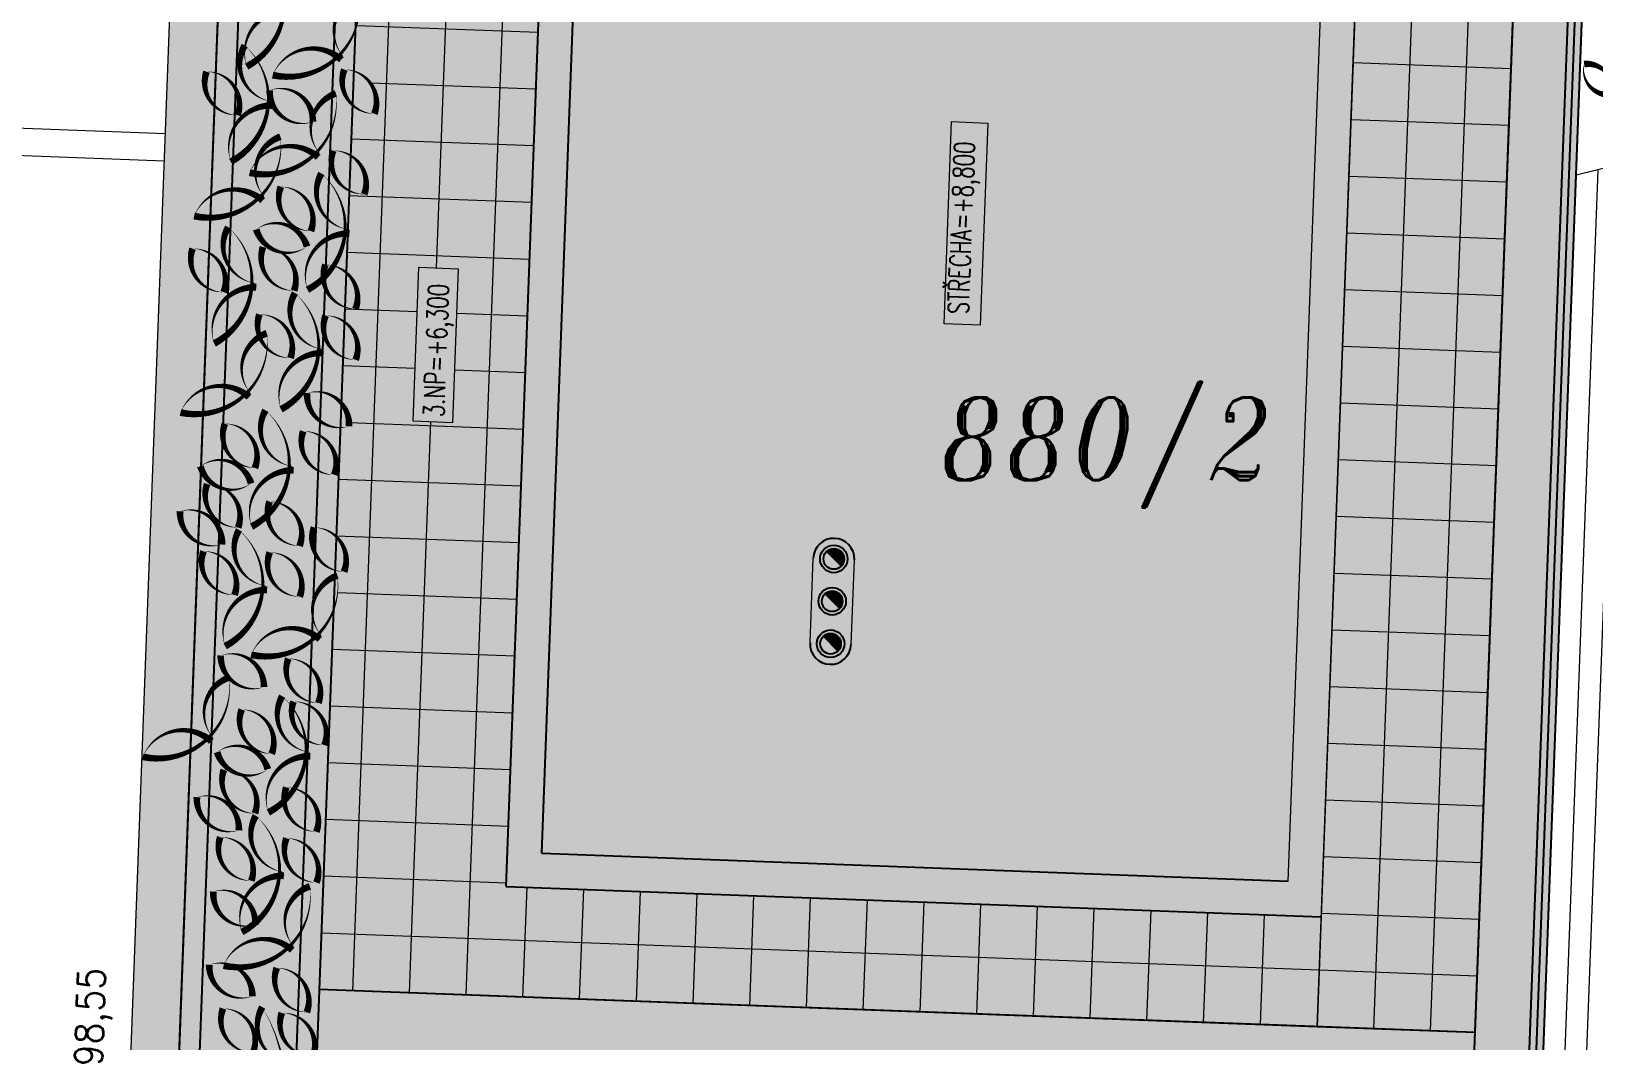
# Model space of a CAD drawing. Header units: metres. Extents: x -442 to 316, y -503 to 125.
# Drawn here: x 97.28 to 108.64, y -464.12 to -456.78 of the extents above; entities that cross this region are included whole.
import ezdxf

# ---------------------------------------------------------------- set-up
doc = ezdxf.new("R2010")
doc.units = ezdxf.units.M
doc.layers.add('FLOATING-WINDOWS', color=2, linetype='Continuous', plot=False)
for name, color, linetype in [('katastr', 3, 'Continuous'), ('nove zdivo akce', 3, 'Continuous'), ('popis', 6, 'Continuous'), ('SRAFA', 251, 'Continuous'), ('SRAFY', 3, 'Continuous'), ('stávající stromy', 86, 'Continuous'), ('zariz.predmety', 203, 'Continuous'), ('ZDIVO', 1, 'Continuous')]:
    doc.layers.add(name, color=color, linetype=linetype)
doc.styles.add('ITALICT', font='ITALICT')
doc.styles.add('ROMANS', font='romans.shx', dxfattribs={"width": 0.7})
doc.styles.add('SIMPLEX', font='simplex.shx')
pattern_1 = [(177.858, (106.64377, -463.604), (-0.015426, -0.412462), []), (267.858, (106.64377, -463.604), (0.412462, -0.015426), [])]

msp = doc.modelspace()

# ---------------------------------------------------------------- hatches: boundary and pattern name
at = {"layer": 'SRAFA', "linetype": 'Continuous', "lineweight": 0, "ltscale": 20}
h = msp.add_hatch(dxfattribs=at)
h.set_pattern_fill('NET', color=256, scale=0.13, style=0)
h.set_pattern_definition(pattern_1)
h.paths.add_polyline_path([(106.953525, -455.322438), (108.102682, -455.365497), (107.777537, -464.059455), (106.628341, -464.016476)])
h = msp.add_hatch(dxfattribs=at)
h.set_pattern_fill('NET', color=256, scale=0.13, style=0)
h.set_pattern_definition(pattern_1)
h.paths.add_polyline_path([(101.008567, -455.610577), (99.679499, -455.560871), (99.654251, -456.235983, -0.29929951), (99.710661, -456.490693, -0.070203857), (99.645108, -456.480464), (99.643412, -456.525798, -0.018541164), (99.662331, -456.518258, -0.122848987), (99.634337, -456.768462), (99.623239, -457.065197, -0.431984601), (99.774208, -457.376241, -0.188617174), (99.614051, -457.310882), (99.600285, -457.678958, -0.355160537), (99.701145, -457.960988, -0.121217647), (99.59071, -457.934982), (99.580147, -458.217426, 0.000477602), (99.580664, -458.217516, 0.014508737), (99.580107, -458.21849), (99.579475, -458.235402, 0.330538428), (99.599514, -458.246791, 0.016405461), (99.579061, -458.246466), (99.568451, -458.530172, -0.318404566), (99.637132, -458.796003, -0.084200252), (99.559048, -458.781584), (99.555052, -458.888423, -0.339831684), (99.638203, -459.165549, -0.101006643), (99.545449, -459.145202), (99.532922, -459.480152, -0.194878675), (99.590017, -459.649072, -0.06827661), (99.526235, -459.658956), (99.496606, -460.451199, -0.300818016), (99.553968, -460.706828, -0.071282333), (99.48744, -460.696301), (99.485716, -460.74238, -0.01953979), (99.505638, -460.734393, -0.124370198), (99.476549, -460.987516), (99.403314, -462.945708), (100.732382, -462.995414)])
h.paths.add_polyline_path([(100.383919, -458.503145), (100.342023, -459.623399), (100.056782, -459.612732), (100.098678, -458.492478)], flags=16)
h.paths.add_polyline_path([(100.091182, -459.613817), (100.13304, -458.494599), (100.386434, -458.504076), (100.344577, -459.623293)], flags=24)
h = msp.add_hatch(dxfattribs=at)
h.set_pattern_fill('GRAVEL', color=256, scale=0.025, angle=87.8581972, style=0)
h.set_pattern_definition([(315.870997, (-106.283137, -776.429744), (5.521160467, -5.29004123), [0.0854302, -8.457625]), (272.827897, (-106.221817, -776.489227), (-0.3497706733, 7.638420494), [0.1466012, -14.5135]), (220.368597, (-106.214585, -776.63565), (7.217444184, 6.08450993), [0.1033705, -10.233675]), (355.131897, (-106.0652, -776.88906), (-12.6673919756, 1.109188097), [0.1335012, -13.2166]), (20.691897, (-105.93218, -776.90039), (-7.733339934, -2.8880099951), [0.1309085, -12.95995]), (85.131897, (-105.809717, -776.854134), (-1.109188097, -12.6673919756), [0.1335012, -13.2166]), (125.552397, (-105.798388, -776.721114), (6.0370454886, -8.4865553072), [0.1765485, -17.478275]), (160.113497, (-105.901042, -776.577477), (-13.7941220553, 4.9640018098), [0.16668, -16.501325]), (209.287797, (-106.057782, -776.52078), (-8.4390771907, -4.7679402423), [0.1339532, -13.261375]), (263.094597, (-106.174613, -776.58631), (0.8955992655, 6.956383237), [0.1529282, -7.493475]), (310.255597, (-106.193, -776.738128), (6.6953303661, -7.8757255433), [0.1977695, -19.5792]), (226.672297, (-106.03536, -776.261086), (-3.973454461, -4.299501694), [0.0675012, -6.68265]), (259.327397, (-106.08168, -776.31019), (1.577627999, 8.2017568228), [0.1284205, -12.71365]), (312.8582, (-106.10546, -776.4364), (0.63455595, -0.0237317), [0.0898023, -0.8082225]), (291.056797, (-106.18327, -776.47796), (-1.150459278, 3.220256291), [0.0483602, -4.78765]), (19.659597, (-106.16589, -776.52309), (-1.927402127, -0.56336159), [0.0683915, -3.3512]), (118.821997, (-106.10149, -776.50008), (-1.19791864, 1.951130642), [0.11108, -3.591575]), (249.4233, (-106.15504, -776.40276), (0.68201892, 1.24538165), [0.0803217, -1.927725]), (104.247697, (-106.17966, -776.891134), (-1.666347752, 6.4167623897), [0.112522, -11.1397]), (158.204397, (-106.20735, -776.782072), (6.8851836975, -2.7992671368), [0.0943997, -9.34555]), (21.056797, (-106.28195, -776.39802), (-3.220256291, -1.150459278), [0.09672, -4.7393]), (71.468697, (-106.19169, -776.363265), (-2.1409826346, -6.2743722997), [0.112522, -11.1397]), (67.302197, (-105.78623, -776.90585), (-1.387770031, -3.125322456), [0.1085088, -5.316925]), (22.633297, (-105.744363, -776.80574), (-7.0987753655, -2.911725608), [0.090918, -9.0009]), (154.659597, (-105.64716, -776.4154), (-3.12532895, 1.387777389), [0.09672, -4.7393]), (105.212197, (-105.73457, -776.374007), (2.229709189, -8.344160223), [0.1064458, -10.5381]), (157.302197, (-105.658786, -776.726335), (3.125322456, -1.387770031), [0.0542545, -5.3712]), (189.168097, (-105.64858, -776.45348), (-2.561949022, -0.539626632), [0.0323787, -3.2055]), (253.821997, (-105.68055, -776.45863), (0.70575053, 1.8799388), [0.1309085, -2.4872625]), (273.867197, (-105.71702, -776.58436), (-0.3972379422, 6.369286162), [0.1213168, -12.01035]), (31.548297, (-106.04438, -776.50222), (-1.29284328, -0.587093186), [0.091581, -2.197945]), (81.015397, (-105.966334, -776.4543), (1.672558047, 10.7399993207), [0.1598893, -15.829]), (148.803597, (-105.941364, -776.296374), (4.346957397, -2.704341354), [0.065377, -6.47235]), (177.8582, (-105.9973, -776.2625), (-0.6582881, -0.6108247), [0.0381, -0.5969]), (208.114597, (-105.73653, -776.59634), (4.536819173, 2.3720981245), [0.0882167, -8.733475]), (135.870997, (-105.81434, -776.63791), (-5.521160467, 5.29004123), [0.1708608, -8.3722]), (87.8582, (-105.937, -776.51894), (-0.6108247, 0.6582881), [0.1651, -0.4699]), (53.162997, (-105.93081, -776.35396), (-4.679212012, -6.179430716), [0.1004025, -9.939825]), (341.912797, (-105.87061, -776.2736), (2.514499792, -0.729485153), [0.0924572, -4.530425]), (295.504197, (-105.782725, -776.302307), (5.8946651034, -12.2938845278), [0.1505363, -14.903125]), (263.284297, (-105.717907, -776.438174), (-0.9430658888, -8.2255032804), [0.1592572, -15.76645]), (263.284297, (-105.717907, -776.438174), (-0.9430658888, -8.2255032804), [0.1592572, -15.76645])])
h.paths.add_polyline_path([(101.249049, -455.869745), (100.99155, -462.754932), (106.417757, -462.957866), (106.675255, -456.07268)])
h.paths.add_polyline_path([(103.264413, -460.619682), (103.241351, -461.23632, -1), (102.941561, -461.225108), (102.964623, -460.60847, -1)], flags=16)
h.paths.add_polyline_path([(103.118255, -460.514146, -1), (103.110781, -460.714006, -1)], flags=0)
h.paths.add_polyline_path([(103.117321, -460.539128, -1), (103.111715, -460.689023, -1)], flags=0)
h.paths.add_polyline_path([(103.106742, -460.821988, -1), (103.099268, -461.021848, -1)], flags=0)
h.paths.add_polyline_path([(103.105808, -460.84697, -1), (103.100202, -460.996866, -1)], flags=0)
h.paths.add_polyline_path([(103.095194, -461.130784, -1), (103.087719, -461.330644, -1)], flags=0)
h.paths.add_polyline_path([(103.094259, -461.155766, -1), (103.088653, -461.305662, -1)], flags=0)
h.paths.add_polyline_path([(103.361858, -456.235443, -1), (103.350646, -456.535234, -1)], flags=16)
h.paths.add_polyline_path([(103.359989, -456.285409, -1), (103.352515, -456.485269, -1)], flags=0)
h.paths.add_polyline_path([(103.359883, -456.311223, -1), (103.354277, -456.461118, -1)], flags=0)
h = msp.add_hatch(dxfattribs=at)
h.set_pattern_fill('LINE', color=256, scale=0.05, style=0)
h.set_pattern_definition([(267.8582, (108.51114, -457.82255), (0.158639, -0.005933), [])])
edge = h.paths.add_edge_path()
edge.add_line((108.511144, -457.822551), (108.268387, -464.313558))
edge.add_line((108.268387, -464.313558), (110.929176, -464.406659))
edge.add_line((110.929176, -464.406659), (110.918685, -464.706476))
edge.add_line((110.918685, -464.706476), (108.257415, -464.606947))
edge.add_line((108.257415, -464.606947), (108.205425, -465.997086))
edge.add_line((108.205425, -465.997086), (112.302561, -466.150315))
edge.add_line((112.302561, -466.150315), (112.440072, -462.473426))
edge.add_arc((112.904887, -461.822314), 0.8, 197.2546123, 234.4777747, ccw=False)
edge.add_line((112.140891, -462.059608), (110.91199, -458.103028))
edge.add_arc((111.675987, -457.865733), 0.8, 103.8646861, 197.2546123, ccw=False)
edge.add_line((111.484283, -457.089041), (108.511144, -457.822551))
h = msp.add_hatch(dxfattribs=at)
h.set_pattern_fill('NET', color=256, scale=0.13, style=0)
h.set_pattern_definition(pattern_1)
h.paths.add_polyline_path([(106.658239, -463.217035), (99.403314, -462.945708), (99.373416, -463.745149), (106.628341, -464.016476)])
h = msp.add_hatch(dxfattribs=at)
h.set_pattern_fill('GRAVEL', color=256, scale=0.015, angle=87.8581972, style=0)
h.set_pattern_definition([(315.870997, (-0.370482, 0.288367), (3.3126962803, -3.174024738), [0.05125815, -5.074575]), (272.8278972, (-0.33369, 0.252677), (-0.209862404, 4.58305229634), [0.08796075, -8.7081]), (220.368597, (-0.32935, 0.164824), (4.3304665104, 3.6507059581), [0.0620223, -6.140205]), (355.1318972, (-0.23972, 0.012778), (-7.60043518534, 0.6655128581), [0.08010075, -7.92996]), (20.6918972, (-0.159908, 0.00598), (-4.64000396036, -1.7328059971), [0.0785451, -7.77597]), (85.1318972, (-0.08643, 0.033734), (-0.6655128581, -7.60043518534), [0.08010075, -7.92996]), (125.5523972, (-0.079632, 0.113545), (3.62222729314, -5.09193318432), [0.1059291, -10.486965]), (160.1134972, (-0.141224, 0.199727), (-8.27647323316, 2.9784010859), [0.100008, -9.900795]), (209.2877972, (-0.235269, 0.233746), (-5.0634463144, -2.8607641454), [0.08037195, -7.956825]), (263.094597, (-0.305367, 0.194428), (0.5373595593, 4.173829942), [0.09175695, -4.496085]), (310.2555972, (-0.316399, 0.103337), (4.01719821967, -4.72543532597), [0.1186617, -11.74752]), (226.672297, (-0.221816, 0.389562), (-2.3840726766, -2.5797010164), [0.04050075, -4.00959]), (259.3273972, (-0.249606, 0.3601), (0.9465767994, 4.9210540937), [0.0770523, -7.62819]), (312.8582, (-0.26388, 0.28438), (0.38073357, -0.01423903), [0.05388135, -0.4849335]), (291.056797, (-0.31056, 0.25944), (-0.690275567, 1.9321537746), [0.02901615, -2.87259]), (19.659597, (-0.300136, 0.23236), (-1.156441276, -0.338016954), [0.0410349, -2.01072]), (118.821997, (-0.26149, 0.246165), (-0.718751184, 1.170678385), [0.066648, -2.154945]), (249.423297, (-0.29362, 0.30456), (0.409211355, 0.74722899), [0.04819305, -1.156635]), (104.247697, (-0.308394, 0.011534), (-0.9998086513, 3.8500574338), [0.0675132, -6.68382]), (158.204397, (-0.32501, 0.07697), (4.1311102185, -1.679560282), [0.05663985, -5.60733]), (21.056797, (-0.36977, 0.307404), (-1.9321537746, -0.690275567), [0.058032, -2.84358]), (71.468697, (-0.315613, 0.328255), (-1.2845895808, -3.7646233798), [0.0675132, -6.68382]), (67.302197, (-0.07234, 0.002705), (-0.8326620188, -1.8751934734), [0.06510525, -3.190155]), (22.633297, (-0.047217, 0.062768), (-4.2592652193, -1.7470353647), [0.0545508, -5.40054]), (154.659597, (0.011106, 0.29697), (-1.8751973703, 0.832666433), [0.058032, -2.84358]), (105.212197, (-0.041342, 0.32181), (1.3378255134, -5.0064961337), [0.06386745, -6.32286]), (157.302197, (0.00413, 0.110413), (1.8751934734, -0.8326620188), [0.0325527, -3.22272]), (189.168097, (0.01025, 0.27413), (-1.537169413, -0.323775979), [0.01942725, -1.9233]), (253.821997, (-0.00893, 0.27103), (0.423450318, 1.12796328), [0.0785451, -1.4923575]), (273.867197, (-0.030811, 0.195598), (-0.2383427653, 3.8215716972), [0.07279005, -7.20621]), (31.548297, (-0.22723, 0.24488), (-0.77570597, -0.352255911), [0.0549486, -1.318767]), (81.0153972, (-0.1804, 0.273633), (1.00353482822, 6.4439995924), [0.09593355, -9.4974]), (148.803597, (-0.165418, 0.36839), (2.6081744384, -1.6226048125), [0.0392262, -3.88341]), (177.8582, (-0.19897, 0.3887), (-0.39497287, -0.3664948), [0.02286, -0.35814]), (208.114597, (-0.042518, 0.18841), (2.7220915039, 1.4232588747), [0.05293005, -5.240085]), (135.870997, (-0.089203, 0.163468), (-3.3126962803, 3.174024738), [0.10251645, -5.02332]), (87.8582, (-0.1628, 0.23485), (-0.3664948, 0.39497287), [0.09906, -0.28194]), (53.162997, (-0.159085, 0.333839), (-2.8075272072, -3.7076584297), [0.0602415, -5.963895]), (341.912797, (-0.12297, 0.38205), (1.5086998755, -0.437691092), [0.05547435, -2.718255]), (295.5041972, (-0.070234, 0.36483), (3.536799062, -7.37633071666), [0.09032175, -8.941875]), (263.2842972, (-0.031344, 0.28331), (-0.56583953326, -4.93530196826), [0.09555435, -9.45987]), (263.2842972, (-0.031344, 0.28331), (-0.56583953326, -4.93530196826), [0.09555435, -9.45987])])
h.paths.add_polyline_path([(103.730172, -464.361494), (103.993333, -464.371336), (103.943361, -465.707513), (103.6802, -465.697671), (103.472233, -465.969859), (107.700176, -466.128005), (107.777537, -464.059455), (99.373416, -463.745149), (99.328717, -464.940341, -0.122896496), (99.514034, -464.48825, -0.196627663), (99.327404, -465.221482, 0.051204166), (99.375881, -465.421807, 0.520567051), (99.366615, -465.452103, 0.055154621), (99.311083, -465.411859), (99.304731, -465.581698, -0.403592676), (99.529915, -465.822396), (103.472233, -465.969859), (103.6802, -465.697671)])
at = {"layer": 'SRAFY', "linetype": 'Continuous', "lineweight": 0}
msp.add_hatch(color=252, dxfattribs=at).paths.add_polyline_path([(106.934424, -455.832197), (101.008567, -455.610577), (100.732382, -462.995414), (106.658239, -463.217035)])
at = {"layer": 'SRAFY', "linetype": 'Continuous', "lineweight": 0, "ltscale": 20}
h = msp.add_hatch(color=256, dxfattribs=at)
h.dxf.hatch_style = 1
h.paths.add_polyline_path([(103.061604, -460.560924), (103.167432, -460.667228, 0.655545618), (103.117321, -460.539128, 0.208060943)])
h = msp.add_hatch(color=256, dxfattribs=at)
h.dxf.hatch_style = 1
h.paths.add_polyline_path([(103.050091, -460.868766), (103.155919, -460.97507, 0.655545618), (103.105808, -460.84697, 0.208060943)])
h = msp.add_hatch(color=256, dxfattribs=at)
h.dxf.hatch_style = 1
h.paths.add_polyline_path([(103.038542, -461.177562), (103.14437, -461.283866, 0.655545618), (103.094259, -461.155766, 0.208060943)])
at = {"layer": 'ZDIVO', "linetype": 'Continuous', "lineweight": 0}
h = msp.add_hatch(color=254, dxfattribs=at)
h.dxf.hatch_style = 1
h.paths.add_polyline_path([(108.615405, -455.03475), (98.362573, -454.651305), (97.933919, -466.112943), (108.186752, -466.496388)])
h.paths.add_polyline_path([(101.008567, -455.610577), (106.934424, -455.832197), (106.658239, -463.217035), (100.732382, -462.995414)], flags=16)

# ---------------------------------------------------------------- linework, layer by layer
at = {"layer": 'FLOATING-WINDOWS', "linetype": 'Continuous', "lineweight": 0, "ltscale": 20}
msp.add_line((106.658239, -463.217035), (106.628341, -464.016476), dxfattribs=at)
for points in [[(98.362572, -454.651305), (108.615405, -455.03475), (108.186752, -466.496388), (97.933919, -466.112943)], [(98.362573, -454.651305), (108.615405, -455.03475), (108.186752, -466.496388), (97.933919, -466.112943)], [(106.953525, -455.322438), (108.102682, -455.365497), (107.777537, -464.059455), (106.628341, -464.016476)], [(101.008567, -455.610577), (106.934424, -455.832197), (106.658239, -463.217035), (100.732382, -462.995414)]]:
    msp.add_lwpolyline(points, close=True, dxfattribs=at)
at = {"layer": 'FLOATING-WINDOWS', "linetype": 'Continuous', "lineweight": 0, "flags": 128}
msp.add_lwpolyline([(108.511144, -457.822551), (108.268387, -464.313558), (110.929176, -464.406659), (110.918685, -464.706476), (108.257415, -464.606947), (108.205425, -465.997086), (112.302561, -466.150315), (112.440072, -462.473426, -0.163860057), (112.140891, -462.059608), (110.91199, -458.103028, -0.431650805), (111.484283, -457.089041)], format="xyb", close=True, dxfattribs=at)
at = {"layer": 'nove zdivo akce', "linetype": 'Continuous'}
for p, q in [((98.296755, -465.77627), (98.699282, -455.013154)), ((107.700176, -466.128005), (108.102682, -455.365497)), ((108.0999, -466.142957), (108.502406, -455.380449)), ((108.149865, -466.144826), (108.552372, -455.382317)), ((100.732382, -462.995414), (101.008567, -455.610577)), ((100.99155, -462.754932), (101.249049, -455.869745)), ((100.99155, -462.754932), (106.417757, -462.957866)), ((100.732382, -462.995414), (106.658239, -463.217035)), ((107.777537, -464.059455), (99.373416, -463.745149))]:
    msp.add_line(p, q, dxfattribs=at)
for points in [[(99.679499, -455.560871), (99.296057, -465.813643), (98.296755, -465.77627), (98.699262, -455.013751), (98.699262, -455.013751), (98.699262, -455.013751)], [(99.533342, -455.455335), (99.151767, -465.658142), (98.452256, -465.631981), (98.84542, -455.119282), (98.84542, -455.119282), (98.84542, -455.119282)]]:
    msp.add_lwpolyline(points, dxfattribs=at)
for centre, radius in [((103.114518, -460.614076), 0.1), ((103.114518, -460.614076), 0.075), ((103.103005, -460.921918), 0.1), ((103.103005, -460.921918), 0.075), ((103.091456, -461.230714), 0.1), ((103.091456, -461.230714), 0.075)]:
    msp.add_circle(centre, radius, dxfattribs=at)
for centre, start, end in [((103.114518, -460.614076), 357.8581972, 177.8581972), ((103.091456, -461.230714), 177.8581972, 357.8581972)]:
    msp.add_arc(centre, 0.15, start, end, dxfattribs=at)
at = {"layer": 'SRAFA', "linetype": 'Continuous', "lineweight": 0}
for p, q in [((111.484293, -457.089039), (108.511144, -457.822551)), ((93.490072, -457.340356), (98.25534, -457.518572)), ((93.482597, -457.540216), (98.247865, -457.718432))]:
    msp.add_line(p, q, dxfattribs=at)
at = {"layer": 'SRAFY', "linetype": 'Continuous', "lineweight": 0, "ltscale": 20}
for p, q in [((106.417757, -462.957866), (106.675255, -456.07268)), ((102.941561, -461.225108), (102.964623, -460.60847)), ((103.167432, -460.667228), (103.061604, -460.560924)), ((103.241351, -461.23632), (103.264413, -460.619682)), ((103.155919, -460.97507), (103.050091, -460.868766)), ((103.14437, -461.283866), (103.038542, -461.177562))]:
    msp.add_line(p, q, dxfattribs=at)
for points in [[(104.234595, -457.443284), (104.179578, -458.914381), (103.916417, -458.904539), (103.971434, -457.433442)], [(100.056782, -459.612732), (100.098678, -458.492478), (100.383919, -458.503145), (100.342023, -459.623399)]]:
    msp.add_lwpolyline(points, close=True, dxfattribs=at)
at = {"layer": 'stávající stromy', "linetype": 'Continuous', "ltscale": 0.001}
for points in [[(98.846141, -457.032967, 0, 0, -0.520567051), (98.846141, -457.032967, 0, 0.05, -0.520567051), (99.151105, -456.623157, 0, 0.05, -0.520567051), (99.138429, -456.594122, 0, 0.05, -0.520567051), (98.946835, -456.186889, 0, 0.05, -0.520567051), (98.846141, -457.032967, 0.05, 0.05, 0)], [(99.035374, -457.095243, 0, 0, -0.520567051), (99.035374, -457.095243, 0, 0.05, -0.520567051), (99.533598, -456.982461, 0, 0.05, -0.520567051), (99.542864, -456.952164, 0, 0.05, -0.520567051), (99.662331, -456.518258, 0, 0.05, -0.520567051), (99.035374, -457.095243, 0.05, 0.05, 0)], [(98.730388, -457.7254, 0, 0, -0.520567051), (98.730388, -457.7254, 0, 0.05, -0.520567051), (99.035352, -457.31559, 0, 0.05, -0.520567051), (99.022677, -457.286555, 0, 0.05, -0.520567051), (98.831082, -456.879322, 0, 0.05, -0.520567051), (98.730388, -457.7254, 0.05, 0.05, 0)], [(98.779999, -457.386215, 0, 0, -0.520567051), (98.779999, -457.386215, 0, 0.05, -0.520567051), (98.553716, -457.069823, 0, 0.05, -0.520567051), (98.779999, -457.386215, 0.05, 0.05, 0)], [(99.774208, -457.376241, 0, 0, -0.520567051), (99.774208, -457.376241, 0, 0.05, -0.520567051), (99.555775, -457.054379, 0, 0.05, -0.520567051), (99.774208, -457.376241, 0.05, 0.05, 0)], [(98.867076, -457.804993, 0, 0, -0.520567051), (98.867076, -457.804993, 0, 0.05, -0.520567051), (99.3653, -457.692211, 0, 0.05, -0.520567051), (99.374566, -457.661914, 0, 0.05, -0.520567051), (99.494033, -457.228008, 0, 0.05, -0.520567051), (98.867076, -457.804993, 0.05, 0.05, 0)], [(99.327394, -457.434175, 0, 0, -0.520567051), (99.327394, -457.434175, 0, 0.05, -0.520567051), (99.013079, -457.205017, 0, 0.05, -0.520567051), (99.327394, -457.434175, 0.05, 0.05, 0)], [(98.463879, -458.12021, 0, 0, -0.520567051), (98.463879, -458.12021, 0, 0.05, -0.520567051), (98.962103, -458.007427, 0, 0.05, -0.520567051), (98.971369, -457.977131, 0, 0.05, -0.520567051), (99.090836, -457.543224, 0, 0.05, -0.520567051), (98.463879, -458.12021, 0.05, 0.05, 0)], [(99.701145, -457.960988, 0, 0, -0.520567051), (99.701145, -457.960988, 0, 0.05, -0.520567051), (99.474863, -457.644596, 0, 0.05, -0.520567051), (99.701145, -457.960988, 0.05, 0.05, 0)], [(99.288376, -458.656361, 0, 0, -0.520567051), (99.288376, -458.656361, 0, 0.05, -0.520567051), (99.593339, -458.246551, 0, 0.05, -0.520567051), (99.580664, -458.217516, 0, 0.05, -0.520567051), (99.389069, -457.810283, 0, 0.05, -0.520567051), (99.288376, -458.656361, 0.05, 0.05, 0)], [(99.3125, -458.229261, 0, 0, -0.520567051), (99.3125, -458.229261, 0, 0.05, -0.520567051), (99.094067, -457.907399, 0, 0.05, -0.520567051), (99.3125, -458.229261, 0.05, 0.05, 0)], [(99.284292, -458.34178, 0, 0, -0.520567051), (99.284292, -458.34178, 0, 0.05, -0.520567051), (98.915708, -458.217468, 0, 0.05, -0.520567051), (99.284292, -458.34178, 0.05, 0.05, 0)], [(98.61018, -459.047312, 0, 0, -0.520567051), (98.61018, -459.047312, 0, 0.05, -0.520567051), (98.915144, -458.637502, 0, 0.05, -0.520567051), (98.902468, -458.608466, 0, 0.05, -0.520567051), (98.710873, -458.201233, 0, 0.05, -0.520567051), (98.61018, -459.047312, 0.05, 0.05, 0)], [(98.678751, -458.673487, 0, 0, -0.520567051), (98.678751, -458.673487, 0, 0.05, -0.520567051), (98.452469, -458.357094, 0, 0.05, -0.520567051), (98.678751, -458.673487, 0.05, 0.05, 0)], [(99.190631, -458.662478, 0, 0, -0.520567051), (99.190631, -458.662478, 0, 0.05, -0.520567051), (98.964349, -458.346085, 0, 0.05, -0.520567051), (99.190631, -458.662478, 0.05, 0.05, 0)], [(99.637132, -458.796003, 0, 0, -0.520567051), (99.637132, -458.796003, 0, 0.05, -0.520567051), (99.418699, -458.474142, 0, 0.05, -0.520567051), (99.637132, -458.796003, 0.05, 0.05, 0)], [(99.09592, -459.526191, 0, 0, -0.520567051), (99.09592, -459.526191, 0, 0.05, -0.520567051), (99.400884, -459.116381, 0, 0.05, -0.520567051), (99.388209, -459.087345, 0, 0.05, -0.520567051), (99.196614, -458.680112, 0, 0.05, -0.520567051), (99.09592, -459.526191, 0.05, 0.05, 0)], [(99.164492, -459.152366, 0, 0, -0.520567051), (99.164492, -459.152366, 0, 0.05, -0.520567051), (98.93821, -458.835973, 0, 0.05, -0.520567051), (99.164492, -459.152366, 0.05, 0.05, 0)], [(99.638203, -459.165549, 0, 0, -0.520567051), (99.638203, -459.165549, 0, 0.05, -0.520567051), (99.419771, -458.843687, 0, 0.05, -0.520567051), (99.638203, -459.165549, 0.05, 0.05, 0)], [(98.364476, -459.549456, 0, 0, -0.520567051), (98.364476, -459.549456, 0, 0.05, -0.520567051), (98.8627, -459.436673, 0, 0.05, -0.520567051), (98.871966, -459.406377, 0, 0.05, -0.520567051), (98.991433, -458.972471, 0, 0.05, -0.520567051), (98.364476, -459.549456, 0.05, 0.05, 0)], [(99.590017, -459.649072, 0, 0, -0.520567051), (99.590017, -459.649072, 0, 0.05, -0.520567051), (99.285089, -459.407563, 0, 0.05, -0.520567051), (99.590017, -459.649072, 0.05, 0.05, 0)], [(98.881903, -460.379273, 0, 0, -0.520567051), (98.881903, -460.379273, 0, 0.05, -0.520567051), (99.186867, -459.969463, 0, 0.05, -0.520567051), (99.174191, -459.940428, 0, 0.05, -0.520567051), (98.982596, -459.533195, 0, 0.05, -0.520567051), (98.881903, -460.379273, 0.05, 0.05, 0)], [(98.906027, -459.952172, 0, 0, -0.520567051), (98.906027, -459.952172, 0, 0.05, -0.520567051), (98.687594, -459.630311, 0, 0.05, -0.520567051), (98.906027, -459.952172, 0.05, 0.05, 0)], [(99.482902, -460.001893, 0, 0, -0.520567051), (99.482902, -460.001893, 0, 0.05, -0.520567051), (99.25662, -459.6855, 0, 0.05, -0.520567051), (99.482902, -460.001893, 0.05, 0.05, 0)], [(98.877819, -460.064692, 0, 0, -0.520567051), (98.877819, -460.064692, 0, 0.05, -0.520567051), (98.509235, -459.94038, 0, 0.05, -0.520567051), (98.877819, -460.064692, 0.05, 0.05, 0)], [(98.784158, -460.385389, 0, 0, -0.520567051), (98.784158, -460.385389, 0, 0.05, -0.520567051), (98.557876, -460.068997, 0, 0.05, -0.520567051), (98.784158, -460.385389, 0.05, 0.05, 0)], [(99.230659, -460.518915, 0, 0, -0.520567051), (99.230659, -460.518915, 0, 0.05, -0.520567051), (99.012226, -460.197053, 0, 0.05, -0.520567051), (99.230659, -460.518915, 0.05, 0.05, 0)], [(98.666937, -460.509046, 0, 0, -0.520567051), (98.666937, -460.509046, 0, 0.05, -0.520567051), (98.362009, -460.267537, 0, 0.05, -0.520567051), (98.666937, -460.509046, 0.05, 0.05, 0)], [(98.689448, -461.249103, 0, 0, -0.520567051), (98.689448, -461.249103, 0, 0.05, -0.520567051), (98.994411, -460.839293, 0, 0.05, -0.520567051), (98.981736, -460.810257, 0, 0.05, -0.520567051), (98.790141, -460.403024, 0, 0.05, -0.520567051), (98.689448, -461.249103, 0.05, 0.05, 0)], [(99.553968, -460.706828, 0, 0, -0.520567051), (99.553968, -460.706828, 0, 0.05, -0.520567051), (99.335536, -460.384967, 0, 0.05, -0.520567051), (99.553968, -460.706828, 0.05, 0.05, 0)], [(98.758019, -460.875278, 0, 0, -0.520567051), (98.758019, -460.875278, 0, 0.05, -0.520567051), (98.531737, -460.558885, 0, 0.05, -0.520567051), (98.758019, -460.875278, 0.05, 0.05, 0)], [(99.23173, -460.888461, 0, 0, -0.520567051), (99.23173, -460.888461, 0, 0.05, -0.520567051), (99.013298, -460.566599, 0, 0.05, -0.520567051), (99.23173, -460.888461, 0.05, 0.05, 0)], [(98.87868, -461.311379, 0, 0, -0.520567051), (98.87868, -461.311379, 0, 0.05, -0.520567051), (99.376905, -461.198596, 0, 0.05, -0.520567051), (99.386171, -461.1683, 0, 0.05, -0.520567051), (99.505638, -460.734393, 0, 0.05, -0.520567051), (98.87868, -461.311379, 0.05, 0.05, 0)], [(98.971451, -461.54565, 0, 0, -0.520567051), (98.971451, -461.54565, 0, 0.05, -0.520567051), (98.657136, -461.316491, 0, 0.05, -0.520567051), (98.971451, -461.54565, 0.05, 0.05, 0)], [(99.367133, -461.660932, 0, 0, -0.520567051), (99.367133, -461.660932, 0, 0.05, -0.520567051), (99.148701, -461.339071, 0, 0.05, -0.520567051), (99.367133, -461.660932, 0.05, 0.05, 0)], [(98.090919, -462.053393, 0, 0, -0.520567051), (98.090919, -462.053393, 0, 0.05, -0.520567051), (98.589143, -461.940611, 0, 0.05, -0.520567051), (98.598409, -461.910314, 0, 0.05, -0.520567051), (98.717876, -461.476408, 0, 0.05, -0.520567051), (98.090919, -462.053393, 0.05, 0.05, 0)], [(99.027826, -462.031211, 0, 0, -0.520567051), (99.027826, -462.031211, 0, 0.05, -0.520567051), (98.809393, -461.709349, 0, 0.05, -0.520567051), (99.027826, -462.031211, 0.05, 0.05, 0)], [(99.003702, -462.458312, 0, 0, -0.520567051), (99.003702, -462.458312, 0, 0.05, -0.520567051), (99.308666, -462.048502, 0, 0.05, -0.520567051), (99.29599, -462.019466, 0, 0.05, -0.520567051), (99.104396, -461.612233, 0, 0.05, -0.520567051), (99.003702, -462.458312, 0.05, 0.05, 0)], [(99.412335, -461.968208, 0, 0, -0.520567051), (99.412335, -461.968208, 0, 0.05, -0.520567051), (99.186053, -461.651815, 0, 0.05, -0.520567051), (99.412335, -461.968208, 0.05, 0.05, 0)], [(98.999619, -462.14373, 0, 0, -0.520567051), (98.999619, -462.14373, 0, 0.05, -0.520567051), (98.631034, -462.019419, 0, 0.05, -0.520567051), (98.999619, -462.14373, 0.05, 0.05, 0)], [(98.905958, -462.464428, 0, 0, -0.520567051), (98.905958, -462.464428, 0, 0.05, -0.520567051), (98.679676, -462.148036, 0, 0.05, -0.520567051), (98.905958, -462.464428, 0.05, 0.05, 0)], [(99.352458, -462.597954, 0, 0, -0.520567051), (99.352458, -462.597954, 0, 0.05, -0.520567051), (99.134025, -462.276092, 0, 0.05, -0.520567051), (99.352458, -462.597954, 0.05, 0.05, 0)], [(98.788736, -462.588085, 0, 0, -0.520567051), (98.788736, -462.588085, 0, 0.05, -0.520567051), (98.483808, -462.346576, 0, 0.05, -0.520567051), (98.788736, -462.588085, 0.05, 0.05, 0)], [(98.811247, -463.328142, 0, 0, -0.520567051), (98.811247, -463.328142, 0, 0.05, -0.520567051), (99.116211, -462.918331, 0, 0.05, -0.520567051), (99.103535, -462.889296, 0, 0.05, -0.520567051), (98.91194, -462.482063, 0, 0.05, -0.520567051), (98.811247, -463.328142, 0.05, 0.05, 0)], [(98.879818, -462.954316, 0, 0, -0.520567051), (98.879818, -462.954316, 0, 0.05, -0.520567051), (98.653536, -462.637924, 0, 0.05, -0.520567051), (98.879818, -462.954316, 0.05, 0.05, 0)], [(99.353529, -462.9675, 0, 0, -0.520567051), (99.353529, -462.9675, 0, 0.05, -0.520567051), (99.135097, -462.645638, 0, 0.05, -0.520567051), (99.353529, -462.9675, 0.05, 0.05, 0)], [(98.907831, -463.275433, 0, 0, -0.520567051), (98.907831, -463.275433, 0, 0.05, -0.520567051), (98.602903, -463.033924, 0, 0.05, -0.520567051), (98.907831, -463.275433, 0.05, 0.05, 0)], [(98.678242, -463.57205, 0, 0, -0.520567051), (98.678242, -463.57205, 0, 0.05, -0.520567051), (99.176466, -463.459267, 0, 0.05, -0.520567051), (99.185732, -463.428971, 0, 0.05, -0.520567051), (99.305199, -462.995065, 0, 0.05, -0.520567051), (98.678242, -463.57205, 0.05, 0.05, 0)], [(98.887312, -463.795438, 0, 0, -0.520567051), (98.887312, -463.795438, 0, 0.05, -0.520567051), (98.572996, -463.566279, 0, 0.05, -0.520567051), (98.887312, -463.795438, 0.05, 0.05, 0)], [(99.282994, -463.910721, 0, 0, -0.520567051), (99.282994, -463.910721, 0, 0.05, -0.520567051), (99.064561, -463.588859, 0, 0.05, -0.520567051), (99.282994, -463.910721, 0.05, 0.05, 0)], [(98.892175, -464.206199, 0, 0, -0.520567051), (98.892175, -464.206199, 0, 0.05, -0.520567051), (98.673743, -463.884337, 0, 0.05, -0.520567051), (98.892175, -464.206199, 0.05, 0.05, 0)], [(98.839781, -465.219601, 0, 0, -0.520567051), (98.839781, -465.219601, 0, 0.05, -0.275470905), (99.163431, -464.31014, 0, 0.05, -0.520567051), (99.150755, -464.281105, 0, 0.05, -0.520567051), (98.959161, -463.873872, 0, 0.05, -0.328308071), (98.839781, -465.219601, 0.05, 0.05, 0)], [(99.327667, -464.232111, 0, 0, -0.520567051), (99.327667, -464.232111, 0, 0.05, -0.520567051), (99.101385, -463.915719, 0, 0.05, -0.520567051), (99.327667, -464.232111, 0.05, 0.05, 0)]]:
    msp.add_lwpolyline(points, format="xyseb", close=True, dxfattribs=at)
at = {"layer": 'zariz.predmety', "color": 253, "linetype": 'Continuous', "ltscale": 0.001}
msp.add_lwpolyline([(108.769774, -457.236888, 0, 0, 0.520567051), (108.769774, -457.236888, 0, 0.05, 0.520567051), (108.570064, -457.014596, 0, 0.05, 0.520567051), (108.769774, -457.236888, 0.05, 0.05, 0)], format="xyseb", close=True, dxfattribs=at)
at = {"layer": 'ZDIVO', "linetype": 'Continuous', "lineweight": 0}
msp.add_line((97.944345, -465.834177), (98.362572, -454.651305), dxfattribs=at)
at = {"layer": 'ZDIVO', "linetype": 'Continuous'}
msp.add_line((108.186752, -466.496388), (108.615405, -455.03475), dxfattribs=at)

# ---------------------------------------------------------------- texts
at = {"layer": 'FLOATING-WINDOWS', "linetype": 'ByBlock', "lineweight": 35, "insert": (97.854665, -464.309063), "char_height": 0.2, "width": 0.78766111, "attachment_point": 7, "rotation": 87.9963312, "style": 'SIMPLEX'}
msp.add_mtext('\\W0.93;98,55', dxfattribs=at)
at = {"layer": 'katastr', "linetype": 'Continuous', "lineweight": 0, "style": 'ITALICT', "width": 0.882354}
msp.add_text('880/2', height=0.600028, dxfattribs=at).set_placement((103.885297, -460.040946))
at = {"layer": 'popis', "linetype": 'Continuous', "char_height": 0.15, "width": 2.20915077, "attachment_point": 1, "rotation": 87.8581972, "style": 'ROMANS'}
for s, insert in [('STŘECHA=+8,800', (103.94381, -458.829929)), ('3.NP=+6,300', (100.130058, -459.577744))]:
    msp.add_mtext(s, dxfattribs=dict(at, insert=insert))

doc.saveas('drawing.dxf')
